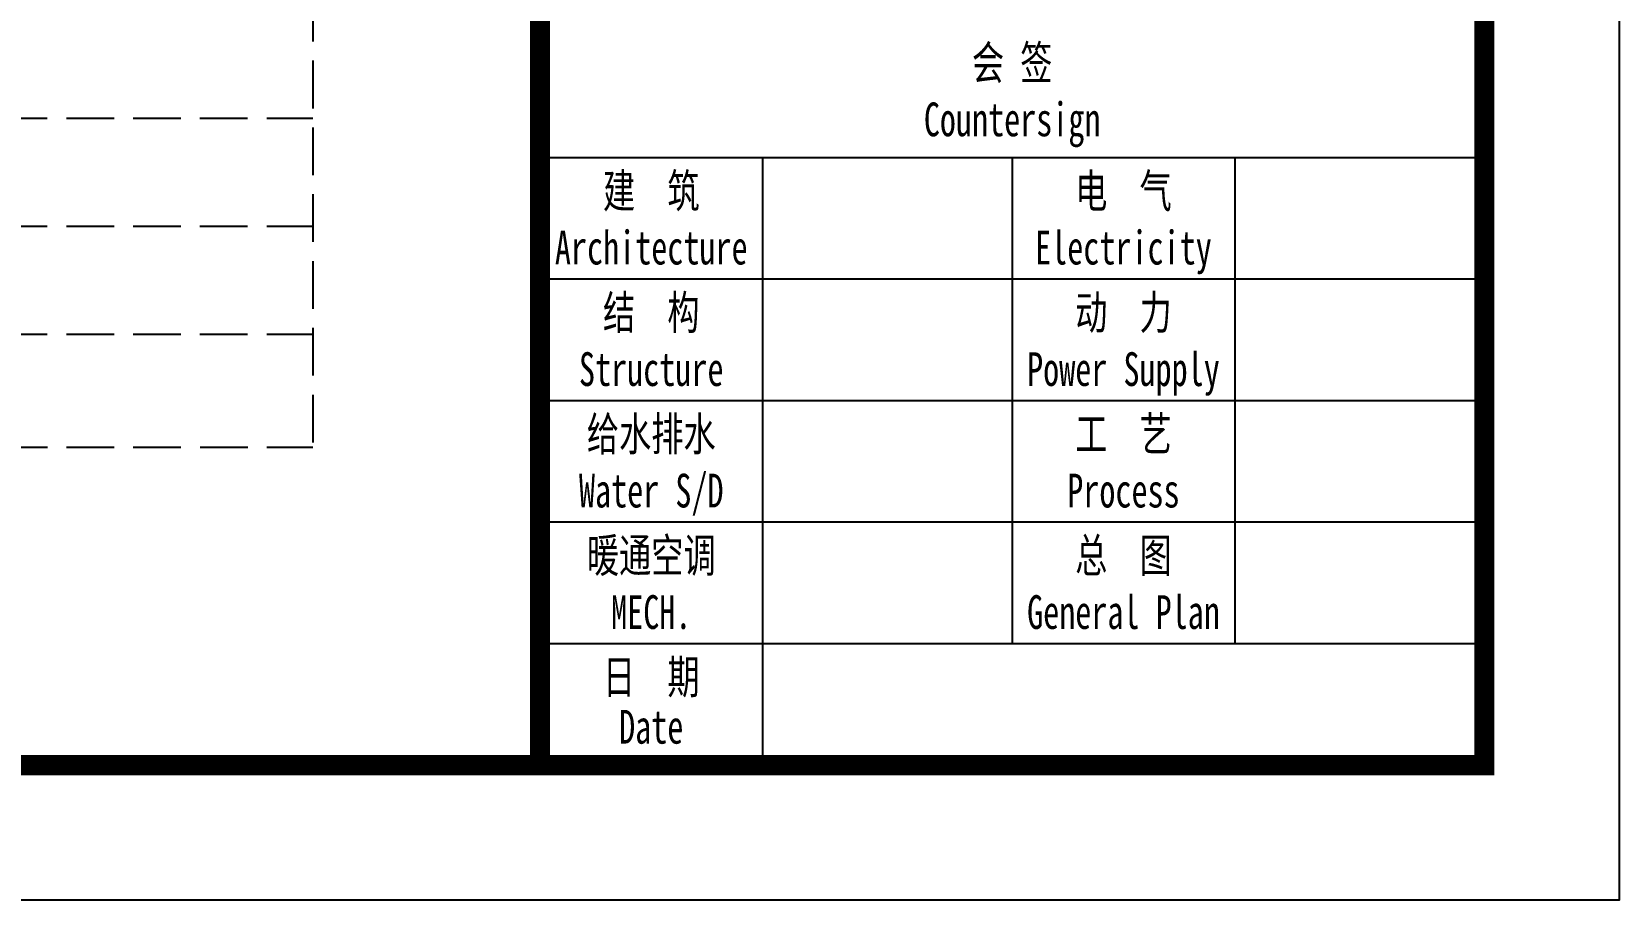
# Model space of a CAD drawing. Extents: x -89996 to 1006241, y -2176 to 440573.
# Drawn here: x 74617 to 82937, y 130594 to 135143 of the extents above; entities that cross this region are included whole.
import ezdxf
from ezdxf.enums import TextEntityAlignment as Align

# ---------------------------------------------------------------- set-up
doc = ezdxf.new("R2010")
doc.units = 0
doc.header["$LTSCALE"] = 1000
doc.header["$MEASUREMENT"] = 0
doc.linetypes.add('DASH', pattern=[0.35, 0.25, -0.1])
doc.layers.add('PUB_TITLE', color=4, linetype='Continuous')
doc.layers.add('填充', color=251, linetype='Continuous')
doc.styles.add('_gyy_title_ST', font='', dxfattribs={"width": 0.8})
doc.styles.get('_gyy_title_ST').set_extended_font_data('SimSun')

# ---------------------------------------------------------------- blocks, each defined once
blk = doc.blocks.new('A$C767023C3')
at = {"layer": 'PUB_TITLE'}
for p, q in [((0, -37404), (-4949.5, -37404)), ((-3782.8, -37404), (-3782.8, -40585.9)), ((-2474.7, -37404), (-2474.7, -39949.5)), ((-1308.1, -37404), (-1308.1, -39949.5)), ((0, -38040.4), (-4949.5, -38040.4)), ((0, -38676.8), (-4949.5, -38676.8)), ((0, -39313.1), (-4949.5, -39313.1)), ((0, -39949.5), (-4949.5, -39949.5))]:
    blk.add_line(p, q, dxfattribs=at)
at = {"layer": 'PUB_TITLE', "const_width": 106.1}
blk.add_lwpolyline([(-4949.5, 0), (0, 0), (0, -40585.9), (-4949.5, -40585.9)], close=True, dxfattribs=at)
at = {"layer": 'PUB_TITLE', "style": '_gyy_title_ST', "width": 0.7}
for s, height, p in [('会 签', 176.77, (-2474.7, -36993.9)), ('Countersign', 176.767, (-2474.7, -37290.9)), ('建  筑', 176.77, (-4366.2, -37665.7)), ('电  气', 176.77, (-1891.4, -37665.7)), ('Architecture', 176.767, (-4366.2, -37962.6)), ('Electricity', 176.767, (-1891.4, -37962.6)), ('结  构', 176.77, (-4366.2, -38302)), ('动  力', 176.77, (-1891.4, -38302)), ('Structure', 176.77, (-4366.2, -38599)), ('Power Supply', 176.767, (-1891.4, -38599)), ('给水排水', 176.77, (-4366.2, -38938.4)), ('工  艺', 176.77, (-1891.4, -38938.4)), ('Water S/D', 176.77, (-4366.2, -39235.4)), ('Process', 176.77, (-1891.4, -39235.4)), ('暖通空调', 176.77, (-4366.2, -39574.7)), ('总  图', 176.77, (-1891.4, -39574.7)), ('MECH.', 176.77, (-4366.2, -39871.7)), ('General Plan', 176.767, (-1891.4, -39871.7)), ('日  期', 176.77, (-4366.2, -40211.1)), ('Date', 176.77, (-4366.2, -40472.7))]:
    blk.add_text(s, height=height, dxfattribs=at).set_placement(p, align=Align.CENTER)

msp = doc.modelspace()

# ---------------------------------------------------------------- linework, layer by layer
at = {"layer": 'PUB_TITLE'}
msp.add_lwpolyline([(23472.15, 172593.71), (82936.79, 172593.71), (82936.79, 130593.71), (23472.15, 130593.71)], close=True, dxfattribs=at)
at = {"layer": 'PUB_TITLE', "const_width": 106.06}
msp.add_lwpolyline([(25239.83, 131300.78), (25239.83, 171886.64), (82229.72, 171886.64), (82229.72, 131300.78)], close=True, dxfattribs=at)
at = {"layer": '填充', "linetype": 'DASH'}
for p, q in [((76090.26, 167891.8), (76090.26, 132967.81)), ((60448.15, 134690.31), (76090.26, 134690.31)), ((60448.15, 134125.04), (76090.26, 134125.04)), ((60448.15, 133559.77), (76090.26, 133559.77)), ((59748.62, 132967.81), (76090.26, 132967.81))]:
    msp.add_line(p, q, dxfattribs=at)

# ---------------------------------------------------------------- block references
msp.add_blockref('A$C767023C3', (82229.72, 171886.64))

doc.saveas('drawing.dxf')
